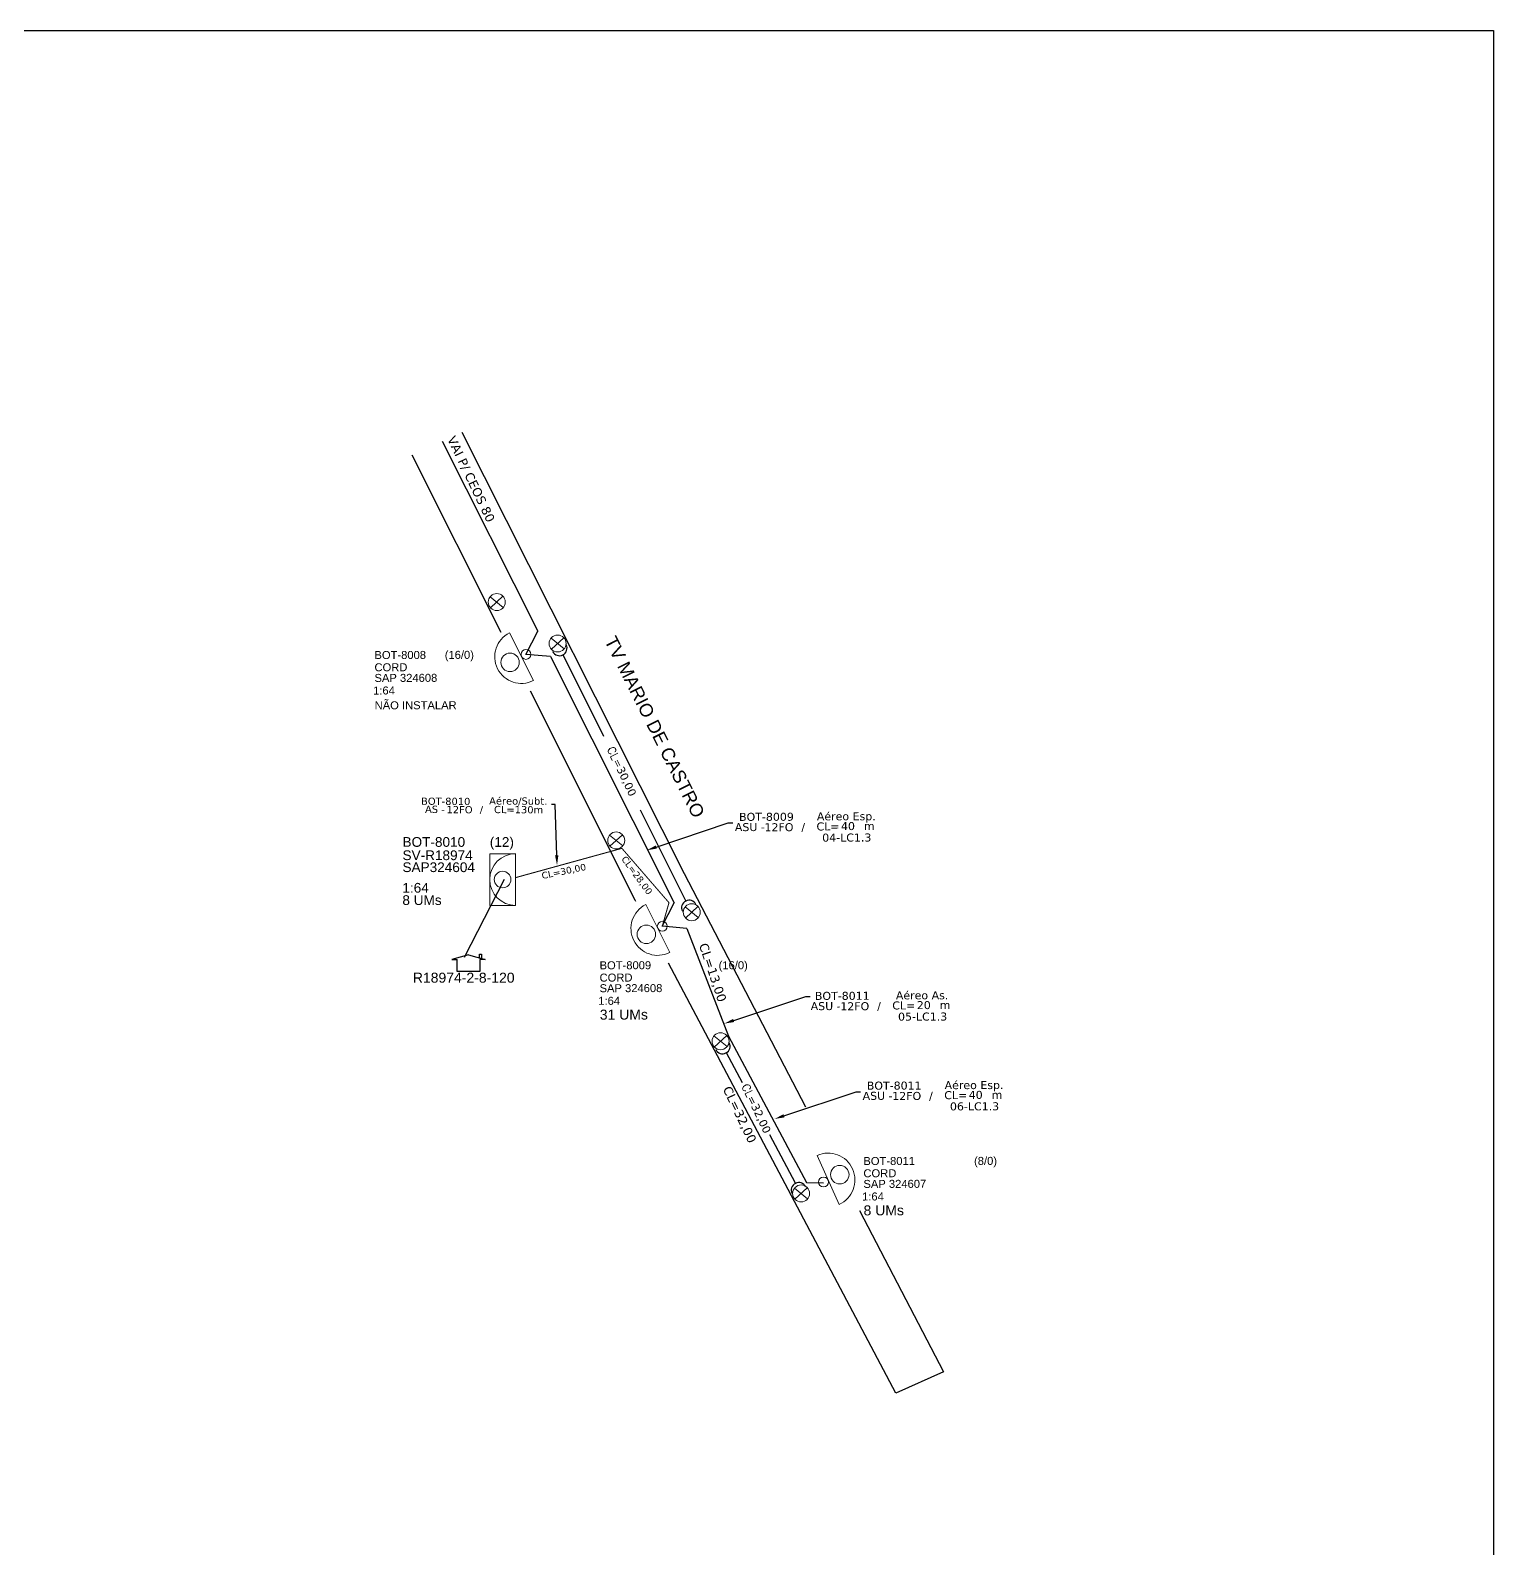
# Model space of a CAD drawing. Extents: x 0 to 841, y 0 to 594.
# Drawn here: x 554.7 to 841, y 297 to 594 of the extents above; entities that cross this region are included whole.
import ezdxf
from ezdxf import colors
from ezdxf.entities.mleader import LeaderData, LeaderLine
from ezdxf.enums import TextEntityAlignment as Align
from ezdxf.math import Vec2, Vec3

# ---------------------------------------------------------------- set-up
doc = ezdxf.new("R2010")
doc.units = 0
doc.linetypes.add('PHANTOM2', pattern=[1.25, 0.625, -0.125, 0.125, -0.125, 0.125, -0.125])
for name, color, linetype, lineweight in [('10.4-Postes', 1, 'Continuous', 0), ("20.0-LEGENDA DOS CDO'S", 1, 'Continuous', 0), ('20.1-CDO_INTERIOR', 1, 'Continuous', 0), ('20.2-CDO_POSTE', 1, 'Continuous', 5), ('20.6-CORDOALHA_SUPORTE', 7, 'Continuous', 25), ('CORDOALHA_SUPORTE', 7, 'Continuous', 25), ('Segmento Logradouro Texto', 238, 'Continuous', 0)]:
    doc.layers.add(name, color=color, linetype=linetype, lineweight=lineweight)
for name, color, linetype in [('CAP_A_INSTALAR', 1, 'Continuous'), ('CELULAS_GPON', 7, 'Continuous'), ('label_cabos', 7, 'Continuous'), ('Legenda', 1, 'Continuous'), ('locais', 7, 'Continuous'), ('QUADRA', 7, 'Continuous'), ('surveys', 7, 'Continuous'), ('surveys legendas', 7, 'Continuous')]:
    doc.layers.add(name, color=color, linetype=linetype)
doc.layers.add('DROP DE CLIENTE', color=140, linetype='Continuous', plot=False)
doc.layers.add('EXTRA', color=50, linetype='Continuous', plot=False)
doc.styles.add('ARIAL', font='arial.ttf')
doc.styles.add('DIGICADE', font='arial.ttf')
doc.styles.add('ROMANS', font='romans')
doc.styles.add('siredit', font='verdana.ttf')
doc.linetypes.add('FENCELINE1', pattern='A,0.25,-0.1,[133,ltypeshp.shx,S=0.1,R=0,X=-0.1,Y=0],-0.1,1', length=1.45)

# ---------------------------------------------------------------- blocks, each defined once
blk = doc.blocks.new('SURVEY_SURVEY')
for p, q in [((0, 0.0000127), (-0.0000126, 0.000009)), ((0, 0.0000127), (0.0000126, 0.000009)), ((0.0000084, 0.0000132), (0.0000098, 0.0000132)), ((0.0000084, 0.0000103), (0.0000084, 0.0000132)), ((0.0000098, 0.0000132), (0.0000098, 0.0000099)), ((-0.0000126, 0.000009), (-0.0000086, 0.000009)), ((-0.0000086, 0), (-0.0000086, 0.000009)), ((0.0000086, 0), (-0.0000086, 0)), ((0.0000126, 0.000009), (0.0000086, 0.000009)), ((0.0000086, 0.000009), (0.0000086, 0))]:
    blk.add_line(p, q)
blk = doc.blocks.new('CDOI_CT_ESQ')
at = {"layer": '20.1-CDO_INTERIOR', "color": 0, "lineweight": 18}
blk.add_lwpolyline([(-2.12, -2.13), (-2.12, 2.12), (0, 2.12), (0.01, -2.13)], close=True, dxfattribs=at)
blk.add_circle((-1.06, 0), 0.68, dxfattribs=at)
blk.add_arc((0.01, 0), 2.13, 90.0276, 270.0276, dxfattribs=at)
at = {"layer": "20.0-LEGENDA DOS CDO'S", "color": 0, "style": 'ARIAL'}
for tag, p in [('CDO_N', (-9.3, 2.69)), ('SAP', (-9.3, 0.61)), ('SURVEY', (-9.3, 1.6)), ('1:XX', (-9.31, -1.08)), ('UMS', (-9.31, -2.09))]:
    blk.add_attdef(tag, p, '', height=0.68, rotation=359.9724, dxfattribs=at)
blk.add_attdef('FIBRAS_UTILIZADAS', text='', height=0.68, rotation=359.9724, dxfattribs=at).set_placement((-1.59, 2.69), align=Align.CENTER)
blk = doc.blocks.new('*U134')
at = {"color": 0}
blk.add_line((2.14, -0.58), (-2.1, -0.68), dxfattribs=at)
for centre, radius in [((0, 0.38), 0.733), ((0.03, -1.03), 0.393)]:
    blk.add_circle(centre, radius, dxfattribs=at)
blk.add_arc((0.02, -0.63), 2.12, 1.3782, 181.3782, dxfattribs=at)
blk = doc.blocks.new('Inst CDOE-16 CAIXA DIST OPT CDOE 48F_16D C_SPL_2_1_8')
at = {"layer": "20.0-LEGENDA DOS CDO'S", "color": 0}
for tag, p, style, flags in [('ID_ATIVIDADE', (0.12, 6.47), 'ARIAL', 3), ('FATOR', (7.92, 6.47), 'ARIAL', 1), ('QTDE', (0.1, -1.17), 'DIGICADE', 3)]:
    blk.add_attdef(tag, p, '', height=0.8, rotation=0.118, dxfattribs=dict(at, style=style, flags=flags))
at = {"layer": "20.0-LEGENDA DOS CDO'S", "color": 0, "style": 'ARIAL'}
blk.add_attdef('FIBRAS_UTILIZADAS', text='', height=0.8, rotation=0.118, dxfattribs=at).set_placement((13.48, 5.26), align=Align.CENTER)
for tag, p, height in [('CORDOALHA', (0.12, 4.02), 0.8), ('FID', (0.12, 5.25), 0.8), ('SAP', (0.12, 2.96), 0.8), ('1:XX', (-0.01, 1.7), 0.8), ('UMS', (0.14, 0.22), 1)]:
    blk.add_attdef(tag, p, '', height=height, rotation=0.118, dxfattribs=at)
blk = doc.blocks.new('Inst CDOE-8 CAIXA DIST OPT CDOE 48F_8D C_SPL OPTAP')
at = {"layer": "20.0-LEGENDA DOS CDO'S", "color": 0}
for tag, p, style, flags in [('ID_ATIVIDADE', (0.12, 6.47), 'ARIAL', 3), ('FATOR', (7.92, 6.47), 'ARIAL', 1), ('QTDE', (0.23, -0.97), 'DIGICADE', 3)]:
    blk.add_attdef(tag, p, '', height=0.8, rotation=0.118, dxfattribs=dict(at, style=style, flags=flags))
at = {"layer": "20.0-LEGENDA DOS CDO'S", "color": 0, "style": 'ARIAL'}
blk.add_attdef('FIBRAS_UTILIZADAS', text='', height=0.8, rotation=0.118, dxfattribs=at).set_placement((13.48, 5.26), align=Align.CENTER)
for tag, p, height in [('CORDOALHA', (0.12, 4.02), 0.8), ('FID', (0.12, 5.25), 0.8), ('SAP', (0.12, 2.96), 0.8), ('1:XX', (-0.01, 1.7), 0.8), ('UMS', (0.14, 0.22), 1)]:
    blk.add_attdef(tag, p, '', height=height, rotation=0.118, dxfattribs=at)
blk = doc.blocks.new('CDOE_CT_POSTE')
at = {"layer": "20.0-LEGENDA DOS CDO'S", "color": 0, "style": 'ARIAL'}
for tag, p in [('CDO_N', (0.12, 5.25)), ('CORDOALHA', (0.12, 4.02)), ('SAP', (0.12, 2.96)), ('1:XX', (0.14, 1.23)), ('UMS', (0.14, 0.22))]:
    blk.add_attdef(tag, p, '', height=0.68, rotation=0.118, dxfattribs=at)
blk.add_attdef('FIBRAS_UTILIZADAS', text='', height=0.68, rotation=0.118, dxfattribs=at).set_placement((7.83, 5.26), align=Align.CENTER)
blk = doc.blocks.new('Inst CORD ALUMINIO 4.8 MM 3F(sem recursos)')
at = {"layer": '20.6-CORDOALHA_SUPORTE', "color": 0, "lineweight": 0, "style": 'ROMANS'}
blk.add_attdef('LANCE', text='', height=1, dxfattribs=at).set_placement((-0.54, -2.21), align=Align.RIGHT)
at = {"layer": '20.6-CORDOALHA_SUPORTE', "color": 0, "style": 'siredit'}
blk.add_attdef('QTDE', (-0.54, -2.21), '', height=1, rotation=359.69, dxfattribs=at)
at = {"layer": '20.6-CORDOALHA_SUPORTE', "color": 0, "lineweight": 0, "style": 'ROMANS'}
for tag, p, flags in [('FATOR', (-5.2, -4.44), 3), ('ID_ATIVIDADE', (-5.2, -6.67), 3), ('FID', (-5.2, -8.9), 1)]:
    blk.add_attdef(tag, p, '', height=1, dxfattribs=dict(at, flags=flags))
blk = doc.blocks.new('Inst CB ESP CFOA-SM-ASU-120-S-12')
at = {"layer": 'label_cabos', "color": 0, "style": 'siredit'}
for tag, flags, p in [('ID_ATIVIDADE', 3, (1.31, 2.67)), ('FATOR', 1, (11.56, 2.55))]:
    blk.add_attdef(tag, text='', height=1, rotation=359.69, dxfattribs=dict(at, flags=flags)).set_placement(p, align=Align.MIDDLE_CENTER)
for tag, p in [('TIPO_CABO', (1.26, 0)), ('DESTINO_CABO', (3.13, 1.26)), ('CABO', (4.69, -0.05)), ('/', (7.71, -0.05)), ('LANCE', (10.81, 0)), ('TIPO_CABO', (13.11, 1.24)), ('UND', (15.96, 0)), ('FID', (13.15, -1.41))]:
    blk.add_attdef(tag, text='', height=1, rotation=359.69, dxfattribs=at).set_placement(p, align=Align.MIDDLE_CENTER)
blk.add_attdef('QTDE', (12.43, -0.47), '', height=1, rotation=359.69, dxfattribs=at)
blk = doc.blocks.new('Inst CB AS CFOA-SM-ASU-120-S-12')
at = {"layer": 'label_cabos', "color": 0, "style": 'siredit'}
for tag, flags, p in [('ID_ATIVIDADE', 3, (1.31, 2.67)), ('FATOR', 1, (11.56, 2.55))]:
    blk.add_attdef(tag, text='', height=1, rotation=359.69, dxfattribs=dict(at, flags=flags)).set_placement(p, align=Align.MIDDLE_CENTER)
for tag, p in [('TIPO_CABO', (1.26, 0)), ('DESTINO_CABO', (3.13, 1.26)), ('CABO', (4.69, -0.05)), ('/', (7.71, -0.05)), ('LANCE', (10.81, 0)), ('TIPO_CABO', (13.11, 1.24)), ('UND', (15.96, 0)), ('FID', (13.15, -1.41))]:
    blk.add_attdef(tag, text='', height=1, rotation=359.69, dxfattribs=at).set_placement(p, align=Align.MIDDLE_CENTER)
blk.add_attdef('QTDE', (12.43, -0.47), '', height=1, rotation=359.69, dxfattribs=at)
blk = doc.blocks.new('LEGENDA DOS CABOS')
at = {"layer": 'EXTRA', "color": 0, "style": 'siredit'}
for tag, p in [('ID', (4.6, 0.97)), ('XX', (9.03, 0.97))]:
    blk.add_attdef(tag, text='', height=0.48, rotation=359.69, dxfattribs=at).set_placement(p, align=Align.MIDDLE_CENTER)
at = {"layer": 'Legenda', "color": 0, "style": 'siredit'}
for tag, p in [('TIPO_CABO', (1.31, 0)), ('CABO', (4.69, -0.05)), ('/', (6.81, -0.05)), ('METROS', (10.03, -0.05))]:
    blk.add_attdef(tag, text='', height=0.8, rotation=359.69, dxfattribs=at).set_placement(p, align=Align.MIDDLE_CENTER)
blk = doc.blocks.new('POLE_POLE')
at = {"layer": '10.4-Postes', "color": 1, "linetype": 'PHANTOM2'}
for points in [[(-0.000008, 0.0000105), (0.0000076, -0.0000022)], [(0.0000072, 0.000011), (-0.0000076, -0.0000027)]]:
    blk.add_lwpolyline(points, dxfattribs=at)
at = {"layer": '10.4-Postes', "color": 1}
blk.add_circle((-0.0000002, 0.0000042), 0.0000101, dxfattribs=at)

msp = doc.modelspace()

# ---------------------------------------------------------------- linework, layer by layer
msp.add_lwpolyline([(0, 594), (841, 594), (841, 0), (0, 0)], close=True)
at = {"layer": 'CAP_A_INSTALAR', "color": 7, "linetype": 'FENCELINE1', "ltscale": 3}
for p, q in [((635.32, 513.61), (653.99, 476.45)), ((651.68, 471.92), (653.99, 476.45)), ((656.47, 471.5), (651.68, 471.92)), ((656.47, 471.5), (680.69, 423.34)), ((678.35, 418.74), (680.69, 423.34)), ((683.14, 418.33), (678.35, 418.74)), ((683.14, 418.33), (691.33, 397.22)), ((691.33, 397.22), (706.57, 368.64)), ((706.57, 368.64), (709.92, 368.57)), ((709.92, 368.57), (709.92, 368.57))]:
    msp.add_line(p, q, dxfattribs=at)
at = {"layer": 'CAP_A_INSTALAR', "color": 1, "linetype": 'FENCELINE1', "ltscale": 3, "const_width": 0.196}
for points in [[(670.46, 433.99), (649.65, 428.26)], [(678.35, 418.74), (679.67, 423.36), (670.46, 433.99)]]:
    msp.add_lwpolyline(points, dxfattribs=at)
at = {"layer": 'CAP_A_INSTALAR', "color": 7, "linetype": 'FENCELINE1', "ltscale": 3, "const_width": 0.196}
msp.add_lwpolyline([(709.92, 368.57), (709.92, 368.57), (709.92, 368.57)], dxfattribs=at)
at = {"layer": 'CORDOALHA_SUPORTE'}
for p, q in [((666.92, 455.9), (658.98, 471.86)), ((682.95, 423.69), (674.1, 441.48)), ((694.03, 388.14), (690.93, 394.01)), ((704.41, 368.46), (699.4, 377.96))]:
    msp.add_line(p, q, dxfattribs=at)
for centre, start, end in [((658.24, 473.16), 206.4604, 26.4604), ((683.62, 422.35), 26.4604, 206.4604), ((690.16, 395.29), 206.4604, 26.4604), ((705.07, 367.12), 26.4604, 206.4604)]:
    msp.add_arc(centre, 1.49, start, end, dxfattribs=at)
at = {"layer": 'DROP DE CLIENTE'}
msp.add_lwpolyline([(639.67, 412.71), (647.5, 427.94)], dxfattribs=at)
at = {"layer": 'QUADRA', "color": 4}
for points in [[(639.17, 515.41), (682.64, 429.07), (694.67, 405.96)], [(646.81, 476.23), (629.44, 510.88)], [(673.2, 423.62), (673.07, 423.86), (652.58, 464.73)], [(716.96, 363.13), (733.39, 331.57), (724.02, 327.43), (679.57, 411.55)], [(694.67, 405.96), (706.41, 383.4)]]:
    msp.add_lwpolyline(points, dxfattribs=at)

# ---------------------------------------------------------------- block references
at = {"color": 0, "lineweight": 0, "xscale": 1.565609910762001, "yscale": 1.565609910762001, "zscale": 1.565609910762001, "rotation": 295.5601730972891}
for p, values in [((672.84, 450.27), {'QTDE': '30,00', 'LANCE': 'CL='}), ((699.16, 384.33), {'QTDE': '32,00', 'LANCE': 'CL='})]:
    msp.add_blockref('Inst CORD ALUMINIO 4.8 MM 3F(sem recursos)', p, dxfattribs=at).add_auto_attribs(values)
at = {"layer": "20.0-LEGENDA DOS CDO'S", "color": 252}
ref = msp.add_blockref('CDOE_CT_POSTE', (621.82, 460.75), dxfattribs=dict(at, xscale=1.957012388452501, yscale=1.957012388452501, zscale=1.957012388452501))
ref.add_attrib('CDO_N', 'BOT-8008', (622.05, 471.02), dxfattribs={"color": 0, "height": 1.566, "rotation": 0.118, "style": 'ARIAL'})
ref.add_attrib('CORDOALHA', 'CORD', (622.06, 468.62), dxfattribs={"color": 0, "height": 1.566, "rotation": 0.118, "style": 'ARIAL'})
ref.add_attrib('SAP', 'SAP 324608', (622.06, 466.54), dxfattribs={"color": 0, "height": 1.566, "rotation": 0.118, "style": 'ARIAL'})
ref.add_attrib('1:XX', '1:64', (621.79, 464.08), dxfattribs={"color": 0, "height": 1.566, "rotation": 0.118, "style": 'ARIAL'})
ref.add_attrib('UMS', 'NÃO INSTALAR', (622.09, 461.18), dxfattribs={"color": 0, "height": 1.5656, "rotation": 0.118, "style": 'ARIAL'})
ref.add_attrib('FIBRAS_UTILIZADAS', '     (16/0)', dxfattribs={"color": 0, "height": 1.5656, "rotation": 0.118, "style": 'ARIAL'}).set_placement((637.14, 471.05), align=Align.CENTER)
at = {"layer": "20.0-LEGENDA DOS CDO'S", "color": 5, "lineweight": 0, "xscale": 1.957012388452501, "yscale": 1.957012388452501, "zscale": 1.957012388452501}
msp.add_blockref('Inst CDOE-16 CAIXA DIST OPT CDOE 48F_16D C_SPL_2_1_8', (665.86, 400.05), dxfattribs=at).add_auto_attribs({'FID': 'BOT-8009', 'CORDOALHA': 'CORD', 'SAP': 'SAP 324608', '1:XX': '1:64', 'UMS': '31 UMs', 'FIBRAS_UTILIZADAS': '(16/0)'})
at = {"layer": "20.0-LEGENDA DOS CDO'S", "color": 7, "lineweight": 0}
ref = msp.add_blockref('Inst CDOE-8 CAIXA DIST OPT CDOE 48F_8D C_SPL OPTAP', (717.47, 361.77), dxfattribs=dict(at, xscale=1.957012388452501, yscale=1.957012388452501, zscale=1.957012388452501))
ref.add_attrib('FID', 'BOT-8011', (717.7, 372.04), dxfattribs={"color": 0, "height": 1.566, "rotation": 0.118, "style": 'ARIAL'})
ref.add_attrib('CORDOALHA', 'CORD', (717.71, 369.64), dxfattribs={"color": 0, "height": 1.566, "rotation": 0.118, "style": 'ARIAL'})
ref.add_attrib('SAP', 'SAP 324607', (717.71, 367.56), dxfattribs={"color": 0, "height": 1.566, "rotation": 0.118, "style": 'ARIAL'})
ref.add_attrib('1:XX', '1:64', (717.45, 365.1), dxfattribs={"color": 0, "height": 1.566, "rotation": 0.118, "style": 'ARIAL'})
ref.add_attrib('UMS', '8 UMs', (717.74, 362.19), dxfattribs={"color": 0, "height": 1.957, "rotation": 0.118, "style": 'ARIAL'})
ref.add_attrib('FIBRAS_UTILIZADAS', '(8/0)', dxfattribs={"color": 0, "height": 1.566, "rotation": 0.118, "style": 'ARIAL'}).set_placement((743.85, 372.07), align=Align.RIGHT)
at = {"layer": '20.1-CDO_INTERIOR'}
ref = msp.add_blockref('CDOI_CT_ESQ', (649.64, 427.89), dxfattribs=dict(at, xscale=2.377770051969788, yscale=2.377770051969788, zscale=2.377770051969788))
ref.add_attrib('CDO_N', 'BOT-8010', (627.54, 434.29), dxfattribs={"layer": "20.0-LEGENDA DOS CDO'S", "color": 1, "height": 1.902, "rotation": 359.9724, "style": 'ARIAL'})
ref.add_attrib('FIBRAS_UTILIZADAS', '   (12)', dxfattribs={"layer": "20.0-LEGENDA DOS CDO'S", "color": 1, "height": 1.902, "rotation": 359.9724, "style": 'ARIAL'}).set_placement((645.87, 434.28), align=Align.CENTER)
ref.add_attrib('SURVEY', 'SV-R18974', (627.54, 431.69), dxfattribs={"layer": "20.0-LEGENDA DOS CDO'S", "color": 1, "height": 1.902, "rotation": 359.9724, "style": 'ARIAL'})
ref.add_attrib('SAP', 'SAP324604', (627.53, 429.35), dxfattribs={"layer": "20.0-LEGENDA DOS CDO'S", "height": 1.902, "rotation": 359.9724, "style": 'ARIAL'})
ref.add_attrib('1:XX', '1:64', (627.52, 425.32), dxfattribs={"layer": "20.0-LEGENDA DOS CDO'S", "color": 1, "height": 1.902, "rotation": 359.9724, "style": 'ARIAL'})
ref.add_attrib('UMS', '8 UMs', (627.52, 422.91), dxfattribs={"layer": "20.0-LEGENDA DOS CDO'S", "color": 1, "height": 1.902, "rotation": 359.9724, "style": 'ARIAL'})
at = {"layer": '20.2-CDO_POSTE', "color": 8, "xscale": 2.465835609450151, "yscale": 2.465835609450151, "zscale": 2.465835609450151, "rotation": 115.3475742761421}
msp.add_blockref('*U134', (649.43, 470.77), dxfattribs=at)
at = {"layer": '20.2-CDO_POSTE', "color": 5, "xscale": -2.47288085404858, "yscale": 2.47288085404858, "zscale": 2.47288085404858, "rotation": 118.1039081722672}
msp.add_blockref('*U134', (676.08, 417.61), dxfattribs=at)
at = {"layer": '20.2-CDO_POSTE', "color": 7, "xscale": -2.472880854048581, "yscale": 2.47288085404858, "zscale": 2.47288085404858, "rotation": 295.5724473196445}
msp.add_blockref('*U134', (712.23, 369.75), dxfattribs=at)
at = {"layer": 'label_cabos', "color": 0, "lineweight": 0}
ref = msp.add_blockref('LEGENDA DOS CABOS', (630.02, 440.89), dxfattribs=dict(at, xscale=1.4090489196858, yscale=1.4090489196858, zscale=1.4090489196858))
ref.add_attrib('ID', 'BOT-8010', dxfattribs={"color": 0, "height": 1.409, "rotation": 359.69, "style": 'siredit'}).set_placement((635.99, 443.19), align=Align.MIDDLE_CENTER)
ref.add_attrib('CABO', '12FO', dxfattribs={"color": 0, "height": 1.409, "rotation": 359.69, "style": 'siredit'}).set_placement((638.7, 441.56), align=Align.MIDDLE_CENTER)
ref.add_attrib('METROS', 'CL=130m', dxfattribs={"color": 0, "height": 1.409, "rotation": 359.69, "style": 'siredit'}).set_placement((650.25, 441.56), align=Align.MIDDLE_CENTER)
ref.add_attrib('XX', 'Aéreo/Subt.', dxfattribs={"color": 0, "height": 1.409, "rotation": 359.69, "style": 'siredit'}).set_placement((650.18, 443.25), align=Align.MIDDLE_CENTER)
ref.add_attrib('/', '/', dxfattribs={"color": 0, "height": 1.41, "rotation": 359.69, "style": 'siredit'}).set_placement((642.97, 441.56), align=Align.MIDDLE_CENTER)
ref.add_attrib('TIPO_CABO', 'AS -', dxfattribs={"color": 0, "height": 1.409, "rotation": 359.69, "style": 'siredit'}).set_placement((633.88, 441.62), align=Align.MIDDLE_CENTER)
at = {"layer": 'label_cabos'}
ref = msp.add_blockref('Inst CB ESP CFOA-SM-ASU-120-S-12', (693.85, 438.14), dxfattribs=dict(at, xscale=1.565609910762, yscale=1.565609910762001, zscale=1.565609910762001, rotation=0.4634636605450999))
ref.add_attrib('DESTINO_CABO', 'BOT-8009', dxfattribs={"color": 0, "height": 1.566, "rotation": 0.1535, "style": 'siredit'}).set_placement((698.74, 440.16), align=Align.MIDDLE_CENTER)
ref.add_attrib('TIPO_CABO', 'Aéreo Esp.', dxfattribs={"color": 0, "height": 1.566, "rotation": 0.1535, "style": 'siredit'}).set_placement((714.36, 440.26), align=Align.MIDDLE_CENTER)
ref.add_attrib('CABO', '12FO', dxfattribs={"color": 0, "height": 1.566, "rotation": 0.1535, "style": 'siredit'}).set_placement((701.19, 438.12), align=Align.MIDDLE_CENTER)
ref.add_attrib('/', '/', dxfattribs={"color": 0, "height": 1.57, "rotation": 0.1535, "style": 'siredit'}).set_placement((705.93, 438.16), align=Align.MIDDLE_CENTER)
ref.add_attrib('TIPO_CABO', 'ASU - ', dxfattribs={"color": 0, "height": 1.566, "rotation": 0.1535, "style": 'siredit'}).set_placement((695.83, 438.15), align=Align.MIDDLE_CENTER)
ref.add_attrib('FID', '04-LC1.3', dxfattribs={"color": 0, "height": 1.566, "rotation": 0.1535, "style": 'siredit'}).set_placement((714.46, 436.1), align=Align.MIDDLE_CENTER)
ref.add_attrib('LANCE', 'CL=', dxfattribs={"color": 0, "height": 1.566, "rotation": 0.1535, "style": 'siredit'}).set_placement((710.78, 438.28), align=Align.MIDDLE_CENTER)
ref.add_attrib('QTDE', '40', (713.32, 437.56), dxfattribs={"color": 0, "height": 1.566, "rotation": 0.1535, "style": 'siredit'})
ref.add_attrib('UND', 'm', dxfattribs={"color": 0, "height": 1.57, "rotation": 0.1535, "style": 'siredit'}).set_placement((718.85, 438.35), align=Align.MIDDLE_CENTER)
ref = msp.add_blockref('Inst CB AS CFOA-SM-ASU-120-S-12', (708.69, 403.12), dxfattribs=dict(at, xscale=1.565609910762, yscale=1.565609910762001, zscale=1.565609910762001, rotation=0.4634636605451004))
ref.add_attrib('DESTINO_CABO', 'BOT-8011', dxfattribs={"color": 0, "height": 1.566, "rotation": 0.1535, "style": 'siredit'}).set_placement((713.57, 405.14), align=Align.MIDDLE_CENTER)
ref.add_attrib('TIPO_CABO', 'Aéreo As.', dxfattribs={"color": 0, "height": 1.566, "rotation": 0.1535, "style": 'siredit'}).set_placement((729.19, 405.24), align=Align.MIDDLE_CENTER)
ref.add_attrib('CABO', '12FO', dxfattribs={"color": 0, "height": 1.566, "rotation": 0.1535, "style": 'siredit'}).set_placement((716.02, 403.1), align=Align.MIDDLE_CENTER)
ref.add_attrib('/', '/', dxfattribs={"color": 0, "height": 1.57, "rotation": 0.1535, "style": 'siredit'}).set_placement((720.76, 403.14), align=Align.MIDDLE_CENTER)
ref.add_attrib('TIPO_CABO', 'ASU - ', dxfattribs={"color": 0, "height": 1.566, "rotation": 0.1535, "style": 'siredit'}).set_placement((710.66, 403.13), align=Align.MIDDLE_CENTER)
ref.add_attrib('FID', '05-LC1.3', dxfattribs={"color": 0, "height": 1.566, "rotation": 0.1535, "style": 'siredit'}).set_placement((729.29, 401.08), align=Align.MIDDLE_CENTER)
ref.add_attrib('LANCE', 'CL=', dxfattribs={"color": 0, "height": 1.566, "rotation": 0.1535, "style": 'siredit'}).set_placement((725.61, 403.26), align=Align.MIDDLE_CENTER)
ref.add_attrib('QTDE', '20', (728.15, 402.54), dxfattribs={"color": 0, "height": 1.566, "rotation": 0.1535, "style": 'siredit'})
ref.add_attrib('UND', 'm', dxfattribs={"color": 0, "height": 1.57, "rotation": 0.1535, "style": 'siredit'}).set_placement((733.68, 403.33), align=Align.MIDDLE_CENTER)
ref = msp.add_blockref('Inst CB ESP CFOA-SM-ASU-120-S-12', (718.84, 385.57), dxfattribs=dict(at, xscale=1.565609910762, yscale=1.565609910762001, zscale=1.565609910762001, rotation=0.4634636605451002))
ref.add_attrib('DESTINO_CABO', 'BOT-8011', dxfattribs={"color": 0, "height": 1.566, "rotation": 0.1535, "style": 'siredit'}).set_placement((723.73, 387.58), align=Align.MIDDLE_CENTER)
ref.add_attrib('TIPO_CABO', 'Aéreo Esp.', dxfattribs={"color": 0, "height": 1.566, "rotation": 0.1535, "style": 'siredit'}).set_placement((739.35, 387.68), align=Align.MIDDLE_CENTER)
ref.add_attrib('CABO', '12FO', dxfattribs={"color": 0, "height": 1.566, "rotation": 0.1535, "style": 'siredit'}).set_placement((726.18, 385.55), align=Align.MIDDLE_CENTER)
ref.add_attrib('/', '/', dxfattribs={"color": 0, "height": 1.57, "rotation": 0.1535, "style": 'siredit'}).set_placement((730.92, 385.58), align=Align.MIDDLE_CENTER)
ref.add_attrib('TIPO_CABO', 'ASU - ', dxfattribs={"color": 0, "height": 1.566, "rotation": 0.1535, "style": 'siredit'}).set_placement((720.82, 385.58), align=Align.MIDDLE_CENTER)
ref.add_attrib('FID', '06-LC1.3', dxfattribs={"color": 0, "height": 1.566, "rotation": 0.1535, "style": 'siredit'}).set_placement((739.45, 383.52), align=Align.MIDDLE_CENTER)
ref.add_attrib('LANCE', 'CL=', dxfattribs={"color": 0, "height": 1.566, "rotation": 0.1535, "style": 'siredit'}).set_placement((735.77, 385.71), align=Align.MIDDLE_CENTER)
ref.add_attrib('QTDE', '40', (738.31, 384.98), dxfattribs={"color": 0, "height": 1.566, "rotation": 0.1535, "style": 'siredit'})
ref.add_attrib('UND', 'm', dxfattribs={"color": 0, "height": 1.57, "rotation": 0.1535, "style": 'siredit'}).set_placement((743.84, 385.77), align=Align.MIDDLE_CENTER)
at = {"layer": 'locais', "color": 10, "xscale": 164421.8526173288, "yscale": 164421.8526173288, "zscale": 164421.8526173288}
for p in [(646.01, 481.48), (657.92, 473.37), (669.38, 434.84), (684.15, 420.8), (689.79, 395.56), (705.55, 365.79)]:
    msp.add_blockref('POLE_POLE', p, dxfattribs=at)
at = {"layer": 'surveys', "color": 255, "xscale": 258880.3789448977, "yscale": 258880.3789448977, "zscale": 258880.3789448977}
msp.add_blockref('SURVEY_SURVEY', (640.44, 409.9), dxfattribs=at)

# ---------------------------------------------------------------- texts
at = {"layer": 'CELULAS_GPON', "style": 'siredit'}
for s, height, rotation, p in [('VAI P/ CEOS 80', 1.7613, 295.4926, (636.24, 514.1)), ('CL=30,00', 1.3, 11.739, (654.9, 427.98)), ('CL=28,00', 1.3, 306.3249, (670.27, 431.89)), ('CL=13,00', 1.761, 288.5918, (685.51, 415.1)), ('CL=32,00', 1.761, 295.4926, (690.15, 386.94))]:
    msp.add_text(s, height=height, rotation=rotation, dxfattribs=at).set_placement(p)
at = {"layer": 'Segmento Logradouro Texto', "color": 5, "linetype": 'Continuous', "insert": (669.27, 475.79), "char_height": 2.5585, "width": 40.5044, "attachment_point": 1, "rotation": 296.5931, "style": 'DIGICADE'}
msp.add_mtext('TV MARIO DE CASTRO', dxfattribs=at)
at = {"layer": 'surveys legendas', "style": 'ARIAL'}
msp.add_text('R18974-2-8-120', height=1.957, dxfattribs=at).set_placement((629.56, 407.71))

# ---------------------------------------------------------------- leaders
at = {"layer": 'label_cabos', "color": 0, "lineweight": 0}
ml = msp.add_multileader_mtext('Standard', dxfattribs=at)
ml.set_content('')
ml.set_leader_properties()
ml.build(insert=Vec2(0, 0))
ml.multileader.update_dxf_attribs({"text_right_attachment_type": 6, "dogleg_length": 0.705, "arrow_head_size": 1.96})
ctx = ml.context
ctx.base_point, ctx.char_height, ctx.arrow_head_size, ctx.landing_gap_size, ctx.plane_origin, ctx.plane_x_axis, ctx.plane_y_axis = Vec3(656.35, 442.59), 0.352, 1.96, 0.176, Vec3(635.36, 419.94), Vec3(0.99963, -0.027206), Vec3(0.027206, 0.99963)
ctx.right_attachment = 6
notes = []
notes.append((ctx, [(0, (1, 1, 0), (657.41, 442.56), (-0.99963, 0.027206), 0.705, [(0, [(657.77, 430.64)], 0, [])])]))
ctx.mtext.insert, ctx.mtext.text_direction, ctx.mtext.rotation, ctx.mtext.flow_direction, ctx.mtext.extrusion = Vec3(656.53, 442.76), Vec3(-0.99963, 0.027206), 0.027209, 5, Vec3(0, 0, -1)
ml = msp.add_multileader_mtext('Standard', dxfattribs=at)
ml.set_content('')
ml.set_leader_properties()
ml.build(insert=Vec2(0, 0))
ml.multileader.update_dxf_attribs({"text_right_attachment_type": 6, "dogleg_length": 0.705, "arrow_head_size": 1.96})
ctx = ml.context
ctx.base_point, ctx.char_height, ctx.arrow_head_size, ctx.landing_gap_size, ctx.plane_origin, ctx.plane_x_axis, ctx.plane_y_axis = Vec3(692.33, 438.71), 0.352, 1.96, 0.176, Vec3(678.93, 452.4), Vec3(-1, 0), Vec3(0, -1)
ctx.right_attachment, ctx.text_align_type = 6, 2
notes.append((ctx, [(0, (1, 1, 0), (691.27, 438.95), (1, 0), 0.705, [(0, [(675.32, 433.62)], 0, [])])]))
ctx.mtext.insert, ctx.mtext.text_direction, ctx.mtext.rotation, ctx.mtext.alignment, ctx.mtext.flow_direction = Vec3(692.15, 438.53), Vec3(-1, 0), 3.141593, 3, 5
ml = msp.add_multileader_mtext('Standard', dxfattribs=at)
ml.set_content('')
ml.set_leader_properties()
ml.build(insert=Vec2(0, 0))
ml.multileader.update_dxf_attribs({"text_right_attachment_type": 6, "dogleg_length": 0.705, "arrow_head_size": 1.96})
ctx = ml.context
ctx.base_point, ctx.char_height, ctx.arrow_head_size, ctx.landing_gap_size, ctx.plane_origin, ctx.plane_x_axis, ctx.plane_y_axis = Vec3(707.48, 404.78), 0.352, 1.96, 0.176, Vec3(694.08, 418.47), Vec3(-1, 0), Vec3(0, -1)
ctx.right_attachment, ctx.text_align_type = 6, 2
notes.append((ctx, [(0, (1, 1, 0), (706.42, 405.03), (1, 0), 0.705, [(0, [(690.47, 399.7)], 0, [])])]))
ctx.mtext.insert, ctx.mtext.text_direction, ctx.mtext.rotation, ctx.mtext.alignment, ctx.mtext.flow_direction = Vec3(707.3, 404.6), Vec3(-1, 0), 3.141593, 3, 5
ml = msp.add_multileader_mtext('Standard', dxfattribs=at)
ml.set_content('')
ml.set_leader_properties()
ml.build(insert=Vec2(0, 0))
ml.multileader.update_dxf_attribs({"text_right_attachment_type": 6, "dogleg_length": 0.705, "arrow_head_size": 1.96})
ctx = ml.context
ctx.base_point, ctx.char_height, ctx.arrow_head_size, ctx.landing_gap_size, ctx.plane_origin, ctx.plane_x_axis, ctx.plane_y_axis = Vec3(717.32, 386.13), 0.352, 1.96, 0.176, Vec3(703.92, 399.82), Vec3(-1, 0), Vec3(0, -1)
ctx.right_attachment, ctx.text_align_type = 6, 2
notes.append((ctx, [(0, (1, 1, 0), (716.26, 386.38), (1, 0), 0.705, [(0, [(700.31, 381.05)], 0, [])])]))
ctx.mtext.insert, ctx.mtext.text_direction, ctx.mtext.rotation, ctx.mtext.alignment, ctx.mtext.flow_direction = Vec3(717.14, 385.95), Vec3(-1, 0), 3.141593, 3, 5
for ctx, leaders in notes:
    for number, flags, end, landing, length, lines in leaders:
        leader = LeaderData()
        leader.index, (leader.has_last_leader_line, leader.has_dogleg_vector, leader.attachment_direction) = number, flags
        leader.last_leader_point, leader.dogleg_vector, leader.dogleg_length = Vec3(end), Vec3(landing), length
        for number, points, colour, breaks in lines:
            line = LeaderLine()
            line.index, line.vertices, line.color, line.breaks = number, Vec3.list(points), colors.encode_raw_color(colour), breaks
            leader.lines.append(line)
        ctx.leaders.append(leader)

doc.saveas('drawing.dxf')
